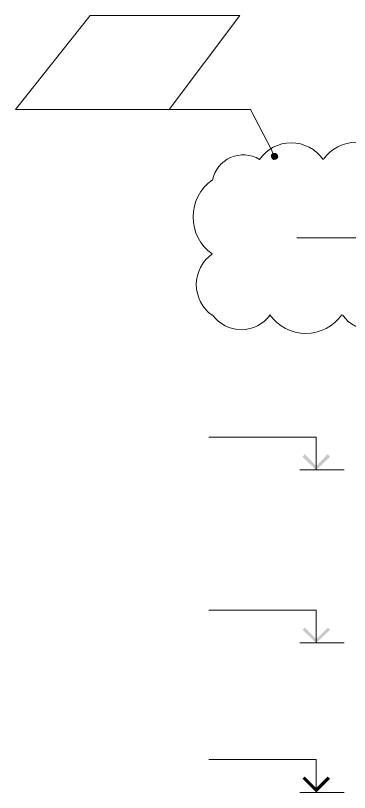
# Model space of a CAD drawing. Header units: millimetres. Extents: x -356862 to 418287, y 0 to 839748.
# Drawn here: x 370688 to 371832, y 763143 to 765808 of the extents above; entities that cross this region are included whole.
import ezdxf

# ---------------------------------------------------------------- set-up
doc = ezdxf.new("R2010")
doc.units = ezdxf.units.MM
doc.layers.add('PDF _Геометрия', color=7, linetype='Continuous', true_color=0xbababa)
doc.layers.add('PDF _Сплошная заливка', color=7, linetype='Continuous', true_color=0xf50000)

msp = doc.modelspace()

# ---------------------------------------------------------------- linework, layer by layer
at = {"layer": 'PDF _Геометрия', "color": 1, "lineweight": 20}
msp.add_lwpolyline([(370687.9567, 765485.2388), (371214.0391, 765485.2388), (371456.5134, 765807.8161), (370943.4206, 765807.8161)], close=True, dxfattribs=at)
msp.add_lwpolyline([(371569.0907, 765335.8573), (371564.7608, 765346.6821), (371493.3175, 765485.2388), (371235.6886, 765485.2388), (370871.9773, 765485.2388)], dxfattribs=at)
for points in [[(371741.8383, 765314.3342, 0.520539929), (371523.7139, 765314.3342, 0.52057047), (371363.0699, 765243.421)], [(371362.1215, 765243.5155, 0.520539998), (371362.1215, 764989.9237, 0.520539899), (371361.8684, 764779.5459)]]:
    msp.add_lwpolyline(points, format="xyb", dxfattribs=at)
at = {"layer": 'PDF _Геометрия', "color": 251, "lineweight": 20, "true_color": 0x545454}
msp.add_lwpolyline([(375327.4412, 763976.2697), (375327.4412, 764002.2491), (375344.7608, 765045.7542), (375249.5031, 765045.7542), (371651.3587, 765045.7542)], dxfattribs=at)
at = {"layer": 'PDF _Геометрия', "color": 112, "lineweight": 5, "true_color": 0x00b85c}
for points in [[(371718.4721, 764249.0532), (371718.4721, 764361.6305), (371350.4309, 764361.6305)], [(371813.7299, 764249.0532), (371662.1835, 764249.0532)], [(371718.4721, 763655.8573), (371718.4721, 763768.4346), (371350.4309, 763768.4346)], [(371813.7299, 763655.8573), (371662.1835, 763655.8573)], [(371718.4721, 763142.7645), (371718.4721, 763255.3419), (371350.4309, 763255.3419)], [(371813.7299, 763142.7645), (371662.1835, 763142.7645)]]:
    msp.add_lwpolyline(points, dxfattribs=at)
at = {"layer": 'PDF _Геометрия', "color": 112, "lineweight": 0, "true_color": 0x00b85c, "const_width": 10.7159}
msp.add_lwpolyline([(371675.1732, 763193.6408), (371718.4721, 763150.3419), (371761.7711, 763193.6408)], dxfattribs=at)
at = {"layer": 'PDF _Геометрия', "color": 1, "lineweight": 20}
for centre, radius, start, end in [((371855.7749, 765235.7962), 137.4742, 35.0024387, 144.9975613), ((371461.7383, 764850.4199), 120.1546, 215.0024296, 324.9975704), ((371682.5718, 764867.7406), 150.4639, 215.0024456, 324.9975544), ((371909.9008, 764852.5849), 124.4846, 215.0024452, 324.9975548)]:
    msp.add_arc(centre, radius, start, end, dxfattribs=at)
at = {"layer": 'PDF _Сплошная заливка', "color": 1, "transparency": 33554559}
for points in [[(371569.0907, 765335.8573), (371575.5855, 765325.0326), (371562.5959, 765329.3625)], [(371575.5855, 765325.0326), (371562.5959, 765329.3625), (371564.7608, 765318.5377)], [(371564.7608, 765318.5377), (371571.2556, 765312.0429), (371575.5855, 765325.0326)], [(371579.9154, 765335.8573), (371569.0907, 765335.8573), (371575.5855, 765325.0326)], [(371571.2556, 765312.0429), (371575.5855, 765325.0326), (371582.0804, 765314.2078)], [(371575.5855, 765325.0326), (371586.4103, 765331.5274), (371579.9154, 765335.8573)], [(371588.5752, 765320.7027), (371575.5855, 765325.0326), (371586.4103, 765331.5274)], [(371582.0804, 765314.2078), (371588.5752, 765320.7027), (371575.5855, 765325.0326)]]:
    msp.add_solid(points, dxfattribs=at)
at = {"layer": 'PDF _Сплошная заливка', "color": 112, "true_color": 0x00b85c, "transparency": 33554559}
for points in [[(371670.8433, 764294.5171), (371679.5031, 764303.1769), (371718.4721, 764249.0532)], [(371679.5031, 764303.1769), (371718.4721, 764249.0532), (371718.4721, 764262.0429)], [(371718.4721, 764262.0429), (371766.101, 764294.5171), (371757.4412, 764303.1769)], [(371718.4721, 764249.0532), (371718.4721, 764262.0429), (371766.101, 764294.5171)], [(371670.8433, 763701.3212), (371679.5031, 763707.8161), (371718.4721, 763655.8573)], [(371679.5031, 763707.8161), (371718.4721, 763655.8573), (371718.4721, 763668.847)], [(371718.4721, 763668.847), (371766.101, 763701.3212), (371757.4412, 763707.8161)], [(371718.4721, 763655.8573), (371718.4721, 763668.847), (371766.101, 763701.3212)]]:
    msp.add_solid(points, dxfattribs=at)

doc.saveas('drawing.dxf')
